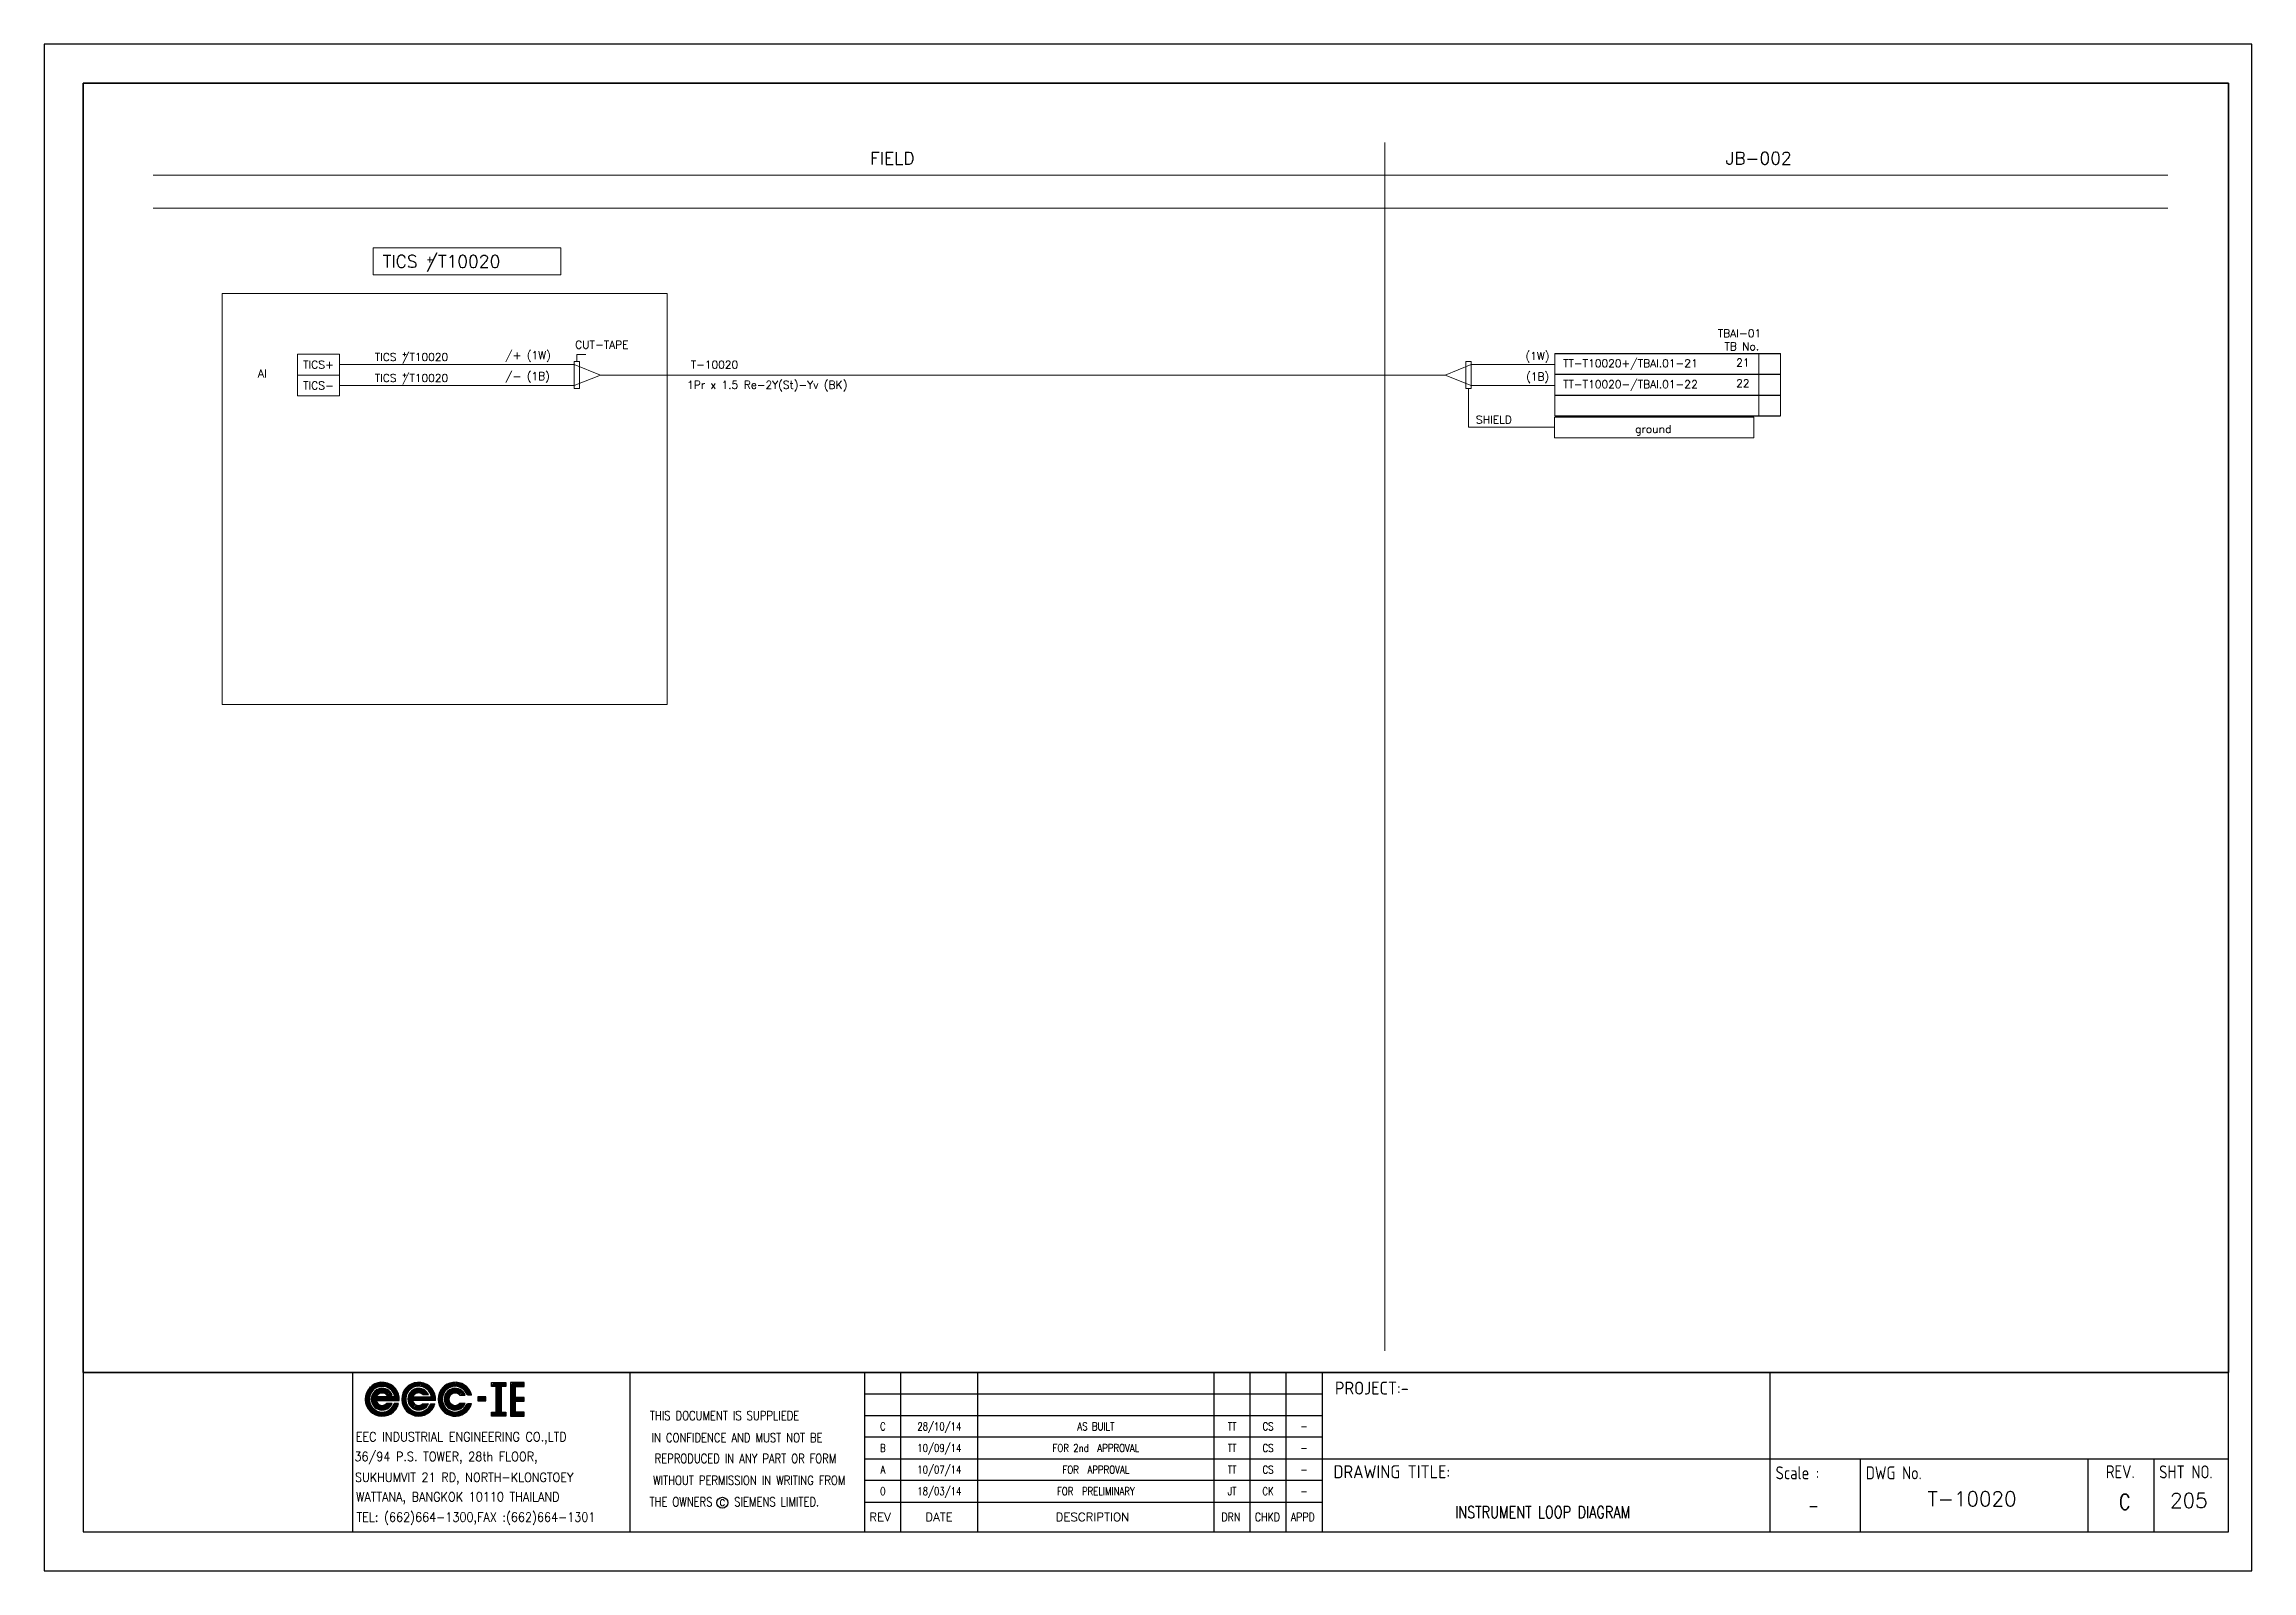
# Model space of a CAD drawing. Header units: millimetres. Extents: x -14942 to 24072, y -50285 to 2207.
# Drawn here: x 2645.3 to 3068.3, y -3573.9 to -3281.4 of the extents above; entities that cross this region are included whole.
import ezdxf
from ezdxf.enums import TextEntityAlignment as Align

# ---------------------------------------------------------------- set-up
doc = ezdxf.new("R2010")
doc.units = ezdxf.units.MM
doc.header["$MEASUREMENT"] = 0
doc.layers.get('0').update_dxf_attribs({"linetype": 'CONTINUOUS'})
for name, color, linetype in [('52049_PAPER A4$0$Frame_A1', 253, 'CONTINUOUS'), ('BORDER', 3, 'CONTINUOUS'), ('INSTRU', 4, 'CONTINUOUS'), ('INSTRUMENT', 1, 'CONTINUOUS'), ('LINE', 3, 'CONTINUOUS'), ('TEXT', 2, 'CONTINUOUS')]:
    doc.layers.add(name, color=color, linetype=linetype)
doc.styles.add('52049_PAPER A4$0$ISO Proportional', font='isocp.shx')
doc.styles.add('52049_PAPER A4$0$ROMANS', font='isocp.shx')
doc.styles.add('52049_PAPER A4$0$Romans-title', font='romans.shx')
doc.styles.add('ROMANS', font='romans')

# ---------------------------------------------------------------- blocks, each defined once
blk = doc.blocks.new('52049_PAPER A4$0$eec-ie')
at = {"layer": '52049_PAPER A4$0$Frame_A1', "color": 0, "lineweight": -3}
for p, q in [((0, 0), (0.87, 0.87)), ((0, -0.08), (0.3, 0.22)), ((0, -0.16), (0.26, 0.1)), ((0, -0.23), (0.24, 0)), ((0.01, 0.09), (0.78, 0.86)), ((0.04, 0.2), (0.68, 0.83)), ((0.09, 0.32), (0.55, 0.78)), ((0.26, 0.57), (0.3, 0.62)), ((0.34, -0.12), (1, 0.53)), ((0.35, -0.04), (0.92, 0.53)), ((0.35, -0.19), (1.07, 0.52)), ((0.36, 0.05), (0.82, 0.51)), ((0.37, -0.26), (0.66, 0.04)), ((0.39, -0.32), (0.74, 0.04)), ((0.4, 0.17), (0.7, 0.47)), ((0.41, -0.37), (0.82, 0.04)), ((1.69, 0.04), (0.64, 0.04)), ((0.65, 0.57), (0.96, 0.88)), ((0.68, -0.17), (0.9, 0.04)), ((0.76, -0.17), (0.98, 0.04)), ((0.77, 0.62), (1.03, 0.88)), ((0.84, -0.17), (1.05, 0.04)), ((0.87, 0.64), (1.1, 0.87)), ((0.87, 0.25), (1.13, 0.51)), ((0.92, -0.17), (1.13, 0.04)), ((0.95, 0.64), (1.17, 0.86)), ((0.96, 0.26), (1.19, 0.49)), ((1, -0.17), (1.21, 0.04)), ((1.03, 0.64), (1.23, 0.84)), ((1.03, 0.25), (1.24, 0.46)), ((1.07, -0.17), (1.29, 0.04)), ((1.09, 0.24), (1.29, 0.44)), ((1.1, 0.63), (1.29, 0.82)), ((1.15, 0.21), (1.34, 0.4)), ((1.15, -0.17), (1.37, 0.04)), ((1.16, 0.62), (1.35, 0.8)), ((1.19, 0.18), (1.38, 0.37)), ((1.22, 0.6), (1.4, 0.78)), ((1.22, 0.15), (1.54, 0.15)), ((1.23, -0.17), (1.44, 0.04)), ((1.25, 0.15), (1.42, 0.33)), ((1.28, 0.57), (1.45, 0.75)), ((1.31, -0.17), (1.52, 0.04)), ((1.32, 0.15), (1.46, 0.29)), ((1.33, 0.55), (1.5, 0.72)), ((1.38, 0.52), (1.54, 0.69)), ((1.39, -0.17), (1.6, 0.04)), ((1.4, 0.15), (1.49, 0.24)), ((1.42, 0.49), (1.59, 0.65)), ((1.46, 0.45), (1.63, 0.62)), ((1.46, -0.17), (1.68, 0.04)), ((1.48, 0.15), (1.52, 0.19)), ((1.5, 0.41), (1.67, 0.58)), ((1.54, 0.37), (1.71, 0.54)), ((1.54, -0.17), (1.9, 0.18)), ((1.57, 0.33), (1.74, 0.49)), ((1.6, 0.28), (1.77, 0.45)), ((1.62, -0.17), (1.91, 0.12)), ((1.63, 0.23), (1.8, 0.4)), ((1.65, 0.17), (1.83, 0.35)), ((1.67, 0.11), (1.86, 0.3)), ((1.69, 0.05), (1.88, 0.24)), ((1.7, -0.17), (1.93, 0.06)), ((2.09, -0.09), (2.37, 0.19)), ((2.1, -0.01), (2.51, 0.41)), ((2.1, -0.17), (2.34, 0.08)), ((2.11, 0.08), (2.88, 0.86)), ((2.13, 0.18), (2.78, 0.83)), ((2.18, 0.31), (2.65, 0.78)), ((2.31, 0.52), (2.45, 0.65)), ((2.44, -0.05), (3.02, 0.52)), ((2.44, -0.13), (3.1, 0.52)), ((2.45, -0.2), (2.78, 0.13)), ((2.46, 0.04), (2.93, 0.51)), ((2.46, -0.26), (2.76, 0.04)), ((2.48, -0.32), (2.84, 0.04)), ((2.49, 0.15), (2.81, 0.47)), ((2.56, 0.45), (2.97, 0.87)), ((2.72, -0.17), (2.92, 0.04)), ((2.73, 0.04), (3.79, 0.04)), ((2.77, 0.59), (3.06, 0.87)), ((2.79, -0.17), (3, 0.04)), ((2.84, 0.19), (3.17, 0.51)), ((2.87, -0.17), (3.08, 0.04)), ((2.89, 0.63), (3.13, 0.87)), ((2.95, -0.17), (3.15, 0.04)), ((2.98, 0.64), (3.2, 0.86)), ((2.98, 0.26), (3.23, 0.5)), ((3.03, -0.17), (3.23, 0.04)), ((3.06, 0.65), (3.27, 0.85)), ((3.07, 0.26), (3.29, 0.48)), ((3.11, -0.17), (3.31, 0.04)), ((3.14, 0.64), (3.33, 0.83)), ((3.14, 0.25), (3.34, 0.46)), ((3.18, -0.17), (3.39, 0.04)), ((3.2, 0.24), (3.39, 0.43)), ((3.21, 0.63), (3.39, 0.81)), ((3.25, 0.21), (3.44, 0.4)), ((3.26, -0.17), (3.47, 0.04)), ((3.27, 0.62), (3.44, 0.79)), ((3.29, 0.18), (3.48, 0.36)), ((3.62, 0.16), (3.31, 0.16)), ((3.33, 0.6), (3.5, 0.77)), ((3.34, -0.17), (3.54, 0.04)), ((3.36, 0.16), (3.52, 0.32)), ((3.38, 0.57), (3.55, 0.74)), ((3.42, -0.17), (3.62, 0.04)), ((3.43, 0.55), (3.59, 0.71)), ((3.43, 0.16), (3.55, 0.28)), ((3.48, 0.52), (3.64, 0.68)), ((3.5, -0.17), (3.7, 0.04)), ((3.51, 0.16), (3.58, 0.23)), ((3.52, 0.48), (3.68, 0.64)), ((3.57, 0.45), (3.72, 0.61)), ((3.57, -0.17), (3.78, 0.04)), ((3.59, 0.16), (3.61, 0.18)), ((3.6, 0.41), (3.76, 0.57)), ((3.64, 0.37), (3.8, 0.53)), ((3.65, -0.17), (3.99, 0.17)), ((3.67, 0.32), (3.83, 0.48)), ((3.7, 0.27), (3.87, 0.44)), ((3.73, 0.22), (3.9, 0.39)), ((3.73, -0.17), (4, 0.11)), ((3.75, 0.17), (3.92, 0.34)), ((3.77, 0.11), (3.95, 0.28)), ((3.79, 0.05), (3.97, 0.23)), ((3.81, -0.17), (4.02, 0.04)), ((4.18, -0.03), (4.57, 0.36)), ((4.18, -0.11), (4.47, 0.18)), ((4.18, -0.18), (4.43, 0.07)), ((4.19, 0.06), (5, 0.86)), ((4.21, 0.16), (4.9, 0.84)), ((4.25, 0.28), (4.78, 0.8)), ((4.34, 0.45), (4.61, 0.71)), ((4.53, -0.15), (5.2, 0.53)), ((4.53, -0.07), (5.13, 0.53)), ((4.54, 0.02), (5.04, 0.52)), ((4.54, -0.22), (4.86, 0.1)), ((4.57, 0.12), (4.93, 0.49)), ((4.69, 0.48), (5.08, 0.87)), ((4.69, 0.32), (4.73, 0.37)), ((4.88, 0.59), (5.16, 0.88)), ((4.96, 0.2), (5.27, 0.52)), ((4.99, 0.63), (5.24, 0.87)), ((5.08, 0.64), (5.31, 0.86)), ((5.09, 0.25), (5.33, 0.5)), ((5.16, 0.64), (5.37, 0.85)), ((5.17, 0.26), (5.39, 0.48)), ((5.24, 0.64), (5.43, 0.83)), ((5.24, 0.25), (5.44, 0.46)), ((5.3, 0.63), (5.49, 0.82)), ((5.3, 0.23), (5.49, 0.43)), ((5.35, 0.2), (5.54, 0.39)), ((5.37, 0.61), (5.55, 0.79)), ((5.39, 0.17), (5.58, 0.36)), ((5.4, 0.15), (5.72, 0.15)), ((5.42, 0.59), (5.6, 0.77)), ((5.46, 0.15), (5.62, 0.32)), ((5.48, 0.57), (5.65, 0.74)), ((5.53, 0.54), (5.7, 0.71)), ((5.53, 0.15), (5.65, 0.27)), ((5.58, 0.51), (5.74, 0.68)), ((5.61, 0.15), (5.68, 0.23)), ((5.62, 0.47), (5.79, 0.64)), ((5.66, 0.44), (5.83, 0.6)), ((5.69, 0.15), (5.71, 0.18)), ((5.7, 0.4), (5.87, 0.56)), ((5.73, 0.36), (5.9, 0.52)), ((5.77, 0.31), (5.94, 0.48)), ((5.8, 0.26), (5.97, 0.43)), ((5.82, 0.21), (6, 0.38)), ((5.85, 0.15), (6.02, 0.33)), ((6.09, 0.15), (5.85, 0.15)), ((5.92, 0.15), (6.05, 0.28)), ((6, 0.15), (6.07, 0.22)), ((6.08, 0.15), (6.09, 0.16)), ((6.9, 0.04), (6.46, 0.04)), ((6.46, 0.04), (6.46, -0.18)), ((6.46, -0.01), (6.51, 0.04)), ((6.46, -0.09), (6.59, 0.04)), ((6.46, -0.17), (6.66, 0.04)), ((6.52, -0.18), (6.74, 0.04)), ((6.6, -0.18), (6.82, 0.04)), ((6.68, -0.18), (6.9, 0.04)), ((6.9, -0.18), (6.9, 0.04)), ((7.23, 0.68), (7.41, 0.86)), ((7.27, 0.64), (7.49, 0.86)), ((7.35, 0.64), (7.57, 0.86)), ((7.43, 0.64), (7.65, 0.86)), ((7.5, 0.64), (7.72, 0.86)), ((7.51, 0.57), (7.8, 0.86)), ((7.51, 0.49), (7.88, 0.86)), ((7.51, 0.41), (7.96, 0.86)), ((7.51, 0.34), (7.78, 0.61)), ((7.51, 0.26), (7.78, 0.53)), ((7.51, 0.18), (7.78, 0.45)), ((7.51, 0.1), (7.78, 0.38)), ((7.51, 0.02), (7.78, 0.3)), ((7.51, -0.05), (7.78, 0.22)), ((7.51, -0.13), (7.78, 0.14)), ((7.51, -0.21), (7.78, 0.07)), ((7.82, 0.64), (8.04, 0.86)), ((7.89, 0.64), (8.06, 0.81)), ((7.97, 0.64), (8.06, 0.73)), ((8.05, 0.64), (8.06, 0.65)), ((8.33, 0.46), (8.74, 0.86)), ((8.33, 0.54), (8.66, 0.86)), ((8.33, 0.38), (8.82, 0.86)), ((8.33, 0.69), (8.5, 0.86)), ((8.33, 0.62), (8.58, 0.86)), ((8.33, 0.3), (8.61, 0.58)), ((8.33, 0.23), (8.61, 0.5)), ((8.33, 0.15), (8.61, 0.42)), ((8.33, 0.07), (8.61, 0.35)), ((8.33, -0.01), (8.61, 0.27)), ((8.33, -0.09), (8.61, 0.19)), ((8.33, -0.16), (8.61, 0.11)), ((8.33, -0.24), (8.61, 0.03)), ((8.33, -0.4), (8.74, 0.01)), ((8.33, -0.32), (8.66, 0.01)), ((8.33, -0.48), (8.82, 0.01)), ((8.67, 0.64), (8.89, 0.86)), ((8.68, -0.21), (8.9, 0.01)), ((8.75, 0.64), (8.97, 0.86)), ((8.75, -0.21), (8.97, 0.01)), ((8.83, 0.64), (9.05, 0.86)), ((8.83, -0.21), (9.05, 0.01)), ((8.91, 0.64), (9.11, 0.84)), ((8.99, 0.64), (9.11, 0.76)), ((9.06, 0.64), (9.11, 0.69)), ((0.02, -0.3), (0.23, -0.08)), ((0.03, -0.36), (0.23, -0.16)), ((0.05, -0.42), (0.24, -0.23)), ((0.07, -0.47), (0.26, -0.29)), ((0.1, -0.53), (0.27, -0.35)), ((0.12, -0.58), (0.3, -0.4)), ((0.15, -0.63), (0.32, -0.46)), ((0.19, -0.67), (0.35, -0.5)), ((0.22, -0.72), (0.39, -0.55)), ((0.26, -0.76), (0.42, -0.59)), ((0.3, -0.8), (0.46, -0.63)), ((0.34, -0.83), (0.5, -0.67)), ((0.38, -0.87), (0.55, -0.7)), ((0.42, -0.9), (0.59, -0.73)), ((0.44, -0.42), (0.64, -0.22)), ((0.47, -0.47), (0.66, -0.27)), ((0.47, -0.93), (0.65, -0.76)), ((0.5, -0.51), (0.69, -0.32)), ((0.52, -0.96), (0.7, -0.78)), ((0.54, -0.55), (0.73, -0.36)), ((0.58, -0.59), (0.78, -0.39)), ((0.58, -0.98), (0.76, -0.8)), ((0.62, -0.17), (1.94, -0.17)), ((0.63, -0.62), (0.83, -0.42)), ((0.63, -1.01), (0.82, -0.82)), ((0.68, -0.65), (0.89, -0.44)), ((0.69, -1.03), (0.89, -0.83)), ((0.73, -0.67), (0.96, -0.45)), ((0.75, -1.04), (0.96, -0.83)), ((0.79, -0.69), (1.04, -0.44)), ((0.82, -1.05), (1.04, -0.83)), ((0.85, -0.71), (1.19, -0.37)), ((0.89, -1.06), (1.14, -0.81)), ((0.92, -0.72), (1.29, -0.34)), ((0.96, -1.07), (1.25, -0.77)), ((1, -0.72), (1.37, -0.34)), ((1.04, -1.06), (1.76, -0.34)), ((1.09, -0.71), (1.45, -0.34)), ((1.13, -1.05), (1.84, -0.34)), ((1.2, -0.67), (1.53, -0.34)), ((1.54, -0.34), (1.22, -0.34)), ((1.23, -1.03), (1.9, -0.36)), ((1.35, -0.99), (1.86, -0.48)), ((1.53, -0.88), (1.76, -0.66)), ((1.65, -0.38), (1.68, -0.34)), ((1.91, -0.34), (1.66, -0.34)), ((1.78, -0.17), (1.94, -0.01)), ((1.85, -0.17), (1.94, -0.09)), ((1.93, -0.17), (1.94, -0.17)), ((2.1, -0.24), (2.32, -0.02)), ((2.11, -0.3), (2.32, -0.1)), ((2.13, -0.36), (2.32, -0.17)), ((2.15, -0.42), (2.33, -0.24)), ((2.17, -0.48), (2.35, -0.3)), ((2.2, -0.53), (2.37, -0.36)), ((2.22, -0.58), (2.39, -0.42)), ((2.25, -0.63), (2.42, -0.47)), ((2.29, -0.68), (2.45, -0.51)), ((2.32, -0.72), (2.48, -0.56)), ((2.36, -0.76), (2.52, -0.6)), ((2.4, -0.8), (2.56, -0.64)), ((2.44, -0.84), (2.6, -0.68)), ((2.48, -0.87), (2.64, -0.71)), ((2.51, -0.38), (2.71, -0.17)), ((2.53, -0.9), (2.69, -0.74)), ((2.54, -0.43), (2.73, -0.23)), ((2.57, -0.47), (2.76, -0.28)), ((2.58, -0.93), (2.74, -0.77)), ((2.6, -0.51), (2.79, -0.33)), ((2.63, -0.96), (2.8, -0.79)), ((2.64, -0.55), (2.83, -0.37)), ((2.68, -0.98), (2.86, -0.81)), ((2.69, -0.59), (2.87, -0.4)), ((4.02, -0.17), (2.71, -0.17)), ((2.73, -0.62), (2.93, -0.43)), ((2.74, -1.01), (2.92, -0.82)), ((2.78, -0.65), (2.99, -0.44)), ((2.8, -1.02), (2.99, -0.83)), ((2.84, -0.67), (3.06, -0.45)), ((2.86, -1.04), (3.06, -0.84)), ((2.9, -0.69), (3.14, -0.44)), ((2.92, -1.05), (3.14, -0.83)), ((2.96, -0.7), (3.32, -0.35)), ((2.99, -1.06), (3.24, -0.81)), ((3.03, -0.71), (3.39, -0.35)), ((3.07, -1.06), (3.36, -0.77)), ((3.11, -0.71), (3.47, -0.35)), ((3.15, -1.06), (3.86, -0.35)), ((3.2, -0.7), (3.55, -0.35)), ((3.24, -1.04), (3.94, -0.35)), ((3.31, -0.35), (3.62, -0.35)), ((3.32, -0.65), (3.62, -0.36)), ((3.35, -1.02), (3.98, -0.38)), ((3.48, -0.97), (3.93, -0.51)), ((3.74, -0.39), (3.78, -0.35)), ((3.76, -0.35), (3.99, -0.35)), ((3.89, -0.17), (4.02, -0.03)), ((3.96, -0.17), (4.03, -0.11)), ((4.19, -0.25), (4.42, -0.03)), ((4.21, -0.32), (4.41, -0.11)), ((4.22, -0.38), (4.42, -0.18)), ((4.24, -0.44), (4.43, -0.25)), ((4.26, -0.49), (4.45, -0.31)), ((4.29, -0.54), (4.47, -0.37)), ((4.32, -0.59), (4.49, -0.42)), ((4.35, -0.64), (4.52, -0.47)), ((4.38, -0.69), (4.55, -0.52)), ((4.42, -0.73), (4.58, -0.56)), ((4.45, -0.77), (4.62, -0.6)), ((4.49, -0.81), (4.66, -0.64)), ((4.53, -0.84), (4.7, -0.68)), ((4.56, -0.28), (4.8, -0.03)), ((4.58, -0.33), (4.8, -0.11)), ((4.58, -0.88), (4.75, -0.71)), ((4.6, -0.39), (4.81, -0.18)), ((4.62, -0.91), (4.8, -0.74)), ((4.63, -0.44), (4.83, -0.24)), ((4.66, -0.48), (4.86, -0.29)), ((4.67, -0.94), (4.85, -0.77)), ((4.7, -0.52), (4.89, -0.33)), ((4.72, -0.97), (4.9, -0.79)), ((4.74, -0.56), (4.93, -0.37)), ((4.78, -0.6), (4.98, -0.4)), ((4.78, -0.99), (4.96, -0.81)), ((4.83, -0.63), (5.03, -0.43)), ((4.83, -1.01), (5.03, -0.82)), ((4.88, -0.66), (5.09, -0.44)), ((4.89, -1.03), (5.1, -0.83)), ((4.93, -0.68), (5.17, -0.45)), ((4.96, -1.05), (5.17, -0.83)), ((4.99, -0.7), (5.26, -0.43)), ((5.02, -1.06), (5.26, -0.82)), ((5.06, -0.71), (5.43, -0.34)), ((5.09, -1.06), (5.36, -0.8)), ((5.13, -0.72), (5.5, -0.34)), ((5.17, -1.07), (5.49, -0.75)), ((5.21, -0.71), (5.58, -0.34)), ((5.25, -1.06), (5.97, -0.34)), ((5.3, -0.7), (5.66, -0.34)), ((5.35, -1.05), (6.05, -0.34)), ((5.72, -0.34), (5.4, -0.34)), ((5.43, -0.65), (5.71, -0.37)), ((5.45, -1.02), (6.07, -0.4)), ((5.58, -0.96), (6.02, -0.53)), ((5.81, -0.43), (5.89, -0.34)), ((5.85, -0.34), (6.09, -0.34)), ((6.46, -0.18), (6.9, -0.18)), ((6.75, -0.18), (6.9, -0.04)), ((6.83, -0.18), (6.9, -0.12)), ((7.23, -0.95), (7.34, -0.84)), ((7.23, -0.88), (7.26, -0.84)), ((7.23, -1.03), (7.42, -0.84)), ((7.28, -1.07), (7.5, -0.84)), ((7.35, -1.07), (7.78, -0.64)), ((7.43, -1.07), (7.78, -0.71)), ((7.51, -0.29), (7.78, -0.01)), ((7.51, -0.37), (7.78, -0.09)), ((7.51, -0.44), (7.78, -0.17)), ((7.51, -0.52), (7.78, -0.25)), ((7.51, -0.6), (7.78, -0.32)), ((7.51, -0.68), (7.78, -0.4)), ((7.51, -0.76), (7.78, -0.48)), ((7.51, -0.83), (7.78, -0.56)), ((7.51, -1.07), (7.78, -0.79)), ((7.59, -1.07), (7.81, -0.84)), ((7.67, -1.07), (7.89, -0.84)), ((7.74, -1.07), (7.96, -0.84)), ((7.82, -1.07), (8.04, -0.84)), ((7.9, -1.07), (8.06, -0.91)), ((7.98, -1.07), (8.06, -0.98)), ((8.06, -1.07), (8.06, -1.06)), ((8.33, -0.55), (8.61, -0.28)), ((8.33, -0.63), (8.61, -0.36)), ((8.33, -0.71), (8.61, -0.43)), ((8.33, -0.79), (8.61, -0.51)), ((8.33, -0.86), (8.61, -0.59)), ((8.33, -0.94), (8.61, -0.67)), ((8.33, -1.02), (8.61, -0.75)), ((8.37, -1.07), (8.61, -0.82)), ((8.45, -1.07), (8.67, -0.84)), ((8.52, -1.07), (8.74, -0.84)), ((8.6, -1.07), (8.82, -0.84)), ((8.68, -1.07), (8.9, -0.84)), ((8.76, -1.07), (8.98, -0.84)), ((8.84, -1.07), (9.06, -0.84)), ((8.91, -0.21), (9.11, -0.02)), ((8.91, -1.07), (9.11, -0.87)), ((8.99, -0.21), (9.11, -0.09)), ((8.99, -1.07), (9.11, -0.95)), ((9.07, -0.21), (9.11, -0.17)), ((9.07, -1.07), (9.11, -1.03))]:
    blk.add_line(p, q, dxfattribs=at)
for points in [[(7.23, 0.86), (8.06, 0.86), (8.06, 0.64), (7.78, 0.64), (7.78, -0.84), (8.06, -0.84), (8.06, -1.07), (7.23, -1.07), (7.23, -0.84), (7.51, -0.84), (7.51, 0.64), (7.23, 0.64)], [(8.61, 0.01), (8.61, 0.64), (9.11, 0.64), (9.11, 0.86), (8.33, 0.86), (8.33, -1.07), (9.11, -1.07), (9.11, -0.84), (8.61, -0.84), (8.61, -0.21), (9.11, -0.21), (9.11, 0.01)]]:
    blk.add_lwpolyline(points, close=True, dxfattribs=at)
for centre, radius, start, end in [((0.97, -0.09), 0.972, 355.3439, 345.1466), ((0.97, -0.09), 0.737, 10.5243, 340.256), ((0.97, -0.09), 0.623, 23.5697, 336.4303), ((0.97, -0.09), 0.354, 44.7876, 157.6107), ((3.06, -0.09), 0.967, 355.6074, 344.7747), ((3.06, -0.09), 0.742, 10.0766, 339.9937), ((3.06, -0.09), 0.618, 24.2545, 335.7455), ((3.06, -0.09), 0.358, 45.1096, 158.7579), ((5.15, -0.09), 0.972, 14.8534, 345.1466), ((5.15, -0.09), 0.737, 19.744, 340.256), ((5.15, -0.09), 0.623, 23.5697, 336.4303), ((5.15, -0.09), 0.354, 44.7876, 315.2124), ((0.97, -0.09), 0.354, 192.8901, 315.2124), ((3.06, -0.09), 0.358, 191.9242, 314.8904)]:
    blk.add_arc(centre, radius, start, end, dxfattribs=at)
blk = doc.blocks.new('52049_PAPER A4$0$eec logo')
at = {"color": 7, "xscale": 2.786697286423482, "yscale": 2.786697286423482, "zscale": 2.786697286423482}
blk.add_blockref('52049_PAPER A4$0$eec-ie', (50.01, 25.95), dxfattribs=at)
blk = doc.blocks.new('A$C089E5181')
at = {"color": 3}
for p, q in [((-415.5, 38.01), (-4.5, 38.01)), ((-363.94, 38.01), (-363.94, 7.5)), ((-310.77, 38.01), (-310.77, 7.5)), ((-265.75, 7.5), (-265.75, 38.01)), ((-258.85, 7.5), (-258.85, 38.01)), ((-244.11, 7.5), (-244.11, 38.01)), ((-198.84, 7.5), (-198.84, 38.01)), ((-191.95, 7.5), (-191.95, 38.01)), ((-185.05, 7.5), (-185.05, 38.01)), ((-178.16, 38.01), (-178.16, 7.5)), ((-92.38, 38.01), (-92.38, 7.5)), ((-178.16, 21.46), (-4.5, 21.46)), ((-75.06, 21.46), (-75.06, 7.5)), ((-31.4, 21.46), (-31.4, 7.5)), ((-18.75, 21.46), (-18.75, 7.5)), ((-265.75, 13.19), (-178.16, 13.19))]:
    blk.add_line(p, q, dxfattribs=at)
at = {"color": 1}
for p, q in [((-178.16, 33.87), (-265.75, 33.87)), ((-265.75, 29.74), (-178.16, 29.74)), ((-178.16, 25.6), (-265.75, 25.6)), ((-265.75, 21.46), (-178.16, 21.46)), ((-178.16, 17.33), (-265.75, 17.33))]:
    blk.add_line(p, q, dxfattribs=at)
at = {"color": 7}
for p, q in [((-4.5, 38.01), (-96.38, 38.01)), ((-92.38, 38.01), (-92.38, 19.85))]:
    blk.add_line(p, q, dxfattribs=at)
blk.add_lwpolyline([(0, 0), (0, 292.5), (-423, 292.5), (-423, 0)], close=True, dxfattribs=at)
blk.add_lwpolyline([(-415.5, 285), (-4.5, 285), (-4.5, 38.01), (-415.5, 38.01)], close=True)
at = {"color": 3}
blk.add_lwpolyline([(-4.5, 7.5), (-4.5, 285), (-415.5, 285), (-415.5, 7.5)], close=True, dxfattribs=at)
at = {"color": 2}
blk.add_circle((-293.05, 13.05), 1.05, dxfattribs=at)
at = {"color": 3, "xscale": 1.200000000000001, "yscale": 1.200000000000001, "zscale": 1.200000000000001}
blk.add_blockref('52049_PAPER A4$0$eec logo', (-421.49, 2.05), dxfattribs=at)
at = {"color": 2, "style": '52049_PAPER A4$0$ISO Proportional'}
for s, height, p in [('PROJECT:-', 2.482, (-168.61, 35.02)), ('DRAWING TITLE:', 2.4821, (-164.78, 18.99))]:
    blk.add_text(s, height=height, dxfattribs=at).set_placement(p, align=Align.MIDDLE_CENTER)
at = {"color": 2, "style": '52049_PAPER A4$0$Romans-title', "width": 0.8}
for s, p in [('THIS DOCUMENT IS SUPPLIEDE', (-292.63, 29.75)), ('IN CONFIDENCE AND MUST NOT BE', (-290.24, 25.51)), (' REPRODUCED IN ANY PART OR FORM', (-289.1, 21.53)), (' WITHOUT PERMISSION IN WRITING FROM ', (-287.9, 17.35)), ('THE OWNERS   SIEMENS LIMITED. ', (-290.28, 13.22))]:
    blk.add_text(s, height=1.75, dxfattribs=at).set_placement(p, align=Align.MIDDLE)
at = {"color": 2, "style": '52049_PAPER A4$0$Romans-title'}
for s, height, width, p in [('EEC INDUSTRIAL ENGINEERING CO.,LTD', 1.75, 0.9, (-363.31, 24.81)), ('36/94 P.S. TOWER, 28th FLOOR,', 1.75, 0.9, (-363.55, 21.03, -1.75)), ('SUKHUMVIT 21 RD, NORTH-KLONGTOEY', 1.75, 0.9, (-363.45, 17.05, -1.75)), ('WATTANA, BANGKOK 10110 THAILAND ', 1.75, 0.9, (-363.25, 13.31, -1.75)), ('TEL: (662)664-1300,FAX :(662)664-1301', 1.75, 0.9, (-363.14, 9.42, -1.75)), ('DRN', 1.655, 0.8, (-197.44, 9.49)), ('CHKD', 1.655, 0.8, (-191.03, 9.49)), ('APPD', 1.655, 0.8, (-184.14, 9.49))]:
    blk.add_text(s, height=height, dxfattribs=dict(at, width=width)).set_placement(p)
at = {"color": 2}
for s, height, style, width, p in [('C', 1.5, '52049_PAPER A4$0$Romans-title', 0.8, (-262.3, 27.67)), ('28/10/14', 1.5, '52049_PAPER A4$0$Romans-title', 0.8, (-251.48, 27.67)), ('AS BUILT', 1.5, '52049_PAPER A4$0$Romans-title', 0.8, (-221.48, 27.67)), ('TT', 1.5, '52049_PAPER A4$0$Romans-title', 0.8, (-195.39, 27.67)), ('CS', 1.5, '52049_PAPER A4$0$Romans-title', 0.8, (-188.5, 27.67)), ('-', 1.5, '52049_PAPER A4$0$Romans-title', 0.8, (-181.6, 27.67)), ('B', 1.5, '52049_PAPER A4$0$Romans-title', 0.8, (-262.3, 23.53)), ('10/09/14', 1.5, '52049_PAPER A4$0$Romans-title', 0.8, (-251.48, 23.53)), ('FOR 2nd  APPROVAL', 1.5, '52049_PAPER A4$0$Romans-title', 0.8, (-221.48, 23.53)), ('TT', 1.5, '52049_PAPER A4$0$Romans-title', 0.8, (-195.39, 23.53)), ('CS', 1.5, '52049_PAPER A4$0$Romans-title', 0.8, (-188.5, 23.53)), ('-', 1.5, '52049_PAPER A4$0$Romans-title', 0.8, (-181.6, 23.53)), ('A', 1.5, '52049_PAPER A4$0$Romans-title', 0.8, (-262.3, 19.39)), ('10/07/14', 1.5, '52049_PAPER A4$0$Romans-title', 0.8, (-251.48, 19.39)), ('FOR  APPROVAL', 1.5, '52049_PAPER A4$0$Romans-title', 0.8, (-221.48, 19.39)), ('TT', 1.5, '52049_PAPER A4$0$Romans-title', 0.8, (-195.39, 19.39)), ('CS', 1.5, '52049_PAPER A4$0$Romans-title', 0.8, (-188.5, 19.39)), ('-', 1.5, '52049_PAPER A4$0$Romans-title', 0.8, (-181.6, 19.39)), ('Scale :', 2.482, '52049_PAPER A4$0$ROMANS', 0.9, (-87.06, 18.78)), ('DWG No.', 2.482, '52049_PAPER A4$0$ROMANS', 0.9, (-68.61, 18.78)), ('REV.', 2.482, '52049_PAPER A4$0$ROMANS', 0.9, (-25.21, 18.99)), ('SHT NO.', 2.482, '52049_PAPER A4$0$ROMANS', 0.9, (-12.64, 18.96)), ('0', 1.5, '52049_PAPER A4$0$Romans-title', 0.8, (-262.3, 15.26)), ('18/03/14', 1.5, '52049_PAPER A4$0$Romans-title', 0.8, (-251.48, 15.26)), ('FOR  PRELIMINARY', 1.5, '52049_PAPER A4$0$Romans-title', 0.8, (-221.48, 15.26)), ('JT', 1.5, '52049_PAPER A4$0$Romans-title', 0.8, (-195.39, 15.26)), ('CK', 1.5, '52049_PAPER A4$0$Romans-title', 0.8, (-188.5, 15.26)), ('-', 1.5, '52049_PAPER A4$0$Romans-title', 0.8, (-181.6, 15.26)), ('C', 3, '52049_PAPER A4$0$Romans-title', 0.8, (-24.36, 13.21)), ('-', 2.25, '52049_PAPER A4$0$Romans-title', 0.8, (-84, 12.48))]:
    blk.add_text(s, height=height, dxfattribs=dict(at, style=style, width=width)).set_placement(p, align=Align.MIDDLE_CENTER)
at = {"color": 2, "style": '52049_PAPER A4$0$Romans-title'}
blk.add_text('C', height=1.19, dxfattribs=at).set_placement((-293.05, 13.05), align=Align.MIDDLE)
for s, height, p in [('REV', 1.655, (-264.9, 9.49)), ('DATE', 1.655, (-254.17, 9.49)), ('DESCRIPTION', 1.6548, (-229.2, 9.49))]:
    blk.add_text(s, height=height, dxfattribs=at).set_placement(p)
at = {"layer": 'TEXT', "style": 'ROMANS', "width": 0.8}
blk.add_text('INSTRUMENT LOOP DIAGRAM ', height=2.25, dxfattribs=at).set_placement((-135.27, 11.24), align=Align.MIDDLE_CENTER)
blk = doc.blocks.new('Box')
at = {"layer": 'INSTRU', "color": 7, "lineweight": 13}
for p, q in [((660.48, -1853.29), (660.48, -1865.26)), ((699.59, -1853.29), (699.59, -1865.26)), ((703.72, -1853.29), (703.72, -1865.26))]:
    blk.add_line(p, q, dxfattribs=at)
at = {"layer": 'INSTRUMENT', "color": 7}
for p, q in [((660.48, -1853.29), (703.72, -1853.29)), ((660.48, -1857.28), (703.72, -1857.28)), ((660.48, -1861.27), (703.72, -1861.27)), ((660.48, -1865.26), (703.72, -1865.26))]:
    blk.add_line(p, q, dxfattribs=at)
blk = doc.blocks.new('AA')
at = {"layer": 'INSTRU', "color": 7, "lineweight": 13}
for p, q in [((660.4, -1836.06), (674.52, -1836.06)), ((660.4, -1836.06), (660.4, -1840.06)), ((667.71, -1836.06), (698.6, -1836.06)), ((698.6, -1836.06), (698.6, -1840.06)), ((660.41, -1840.06), (698.6, -1840.06))]:
    blk.add_line(p, q, dxfattribs=at)
at = {"layer": 'TEXT', "color": 7, "lineweight": 13, "style": 'ROMANS'}
blk.add_text('ground', height=1.5, dxfattribs=at).set_placement((675.86, -1839.1))

msp = doc.modelspace()

# ---------------------------------------------------------------- linework, layer by layer
at = {"layer": 'BORDER', "color": 7, "lineweight": 13, "ltscale": 2.5}
msp.add_line((2902.19, -3300.25), (2902.19, -3531.79), dxfattribs=at)
at = {"layer": 'BORDER', "color": 7, "lineweight": 13}
for p, q in [((2666.16, -3306.55), (3052.19, -3306.55)), ((2666.16, -3312.85), (3052.19, -3312.85))]:
    msp.add_line(p, q, dxfattribs=at)
at = {"layer": 'INSTRU', "color": 7, "lineweight": 13}
for p, q in [((2693.86, -3340.81), (2701.86, -3340.81)), ((2693.86, -3340.81), (2693.86, -3344.81)), ((2701.86, -3340.81), (2701.86, -3344.81)), ((2693.86, -3344.81), (2701.86, -3344.81)), ((2693.86, -3344.81), (2693.86, -3348.81)), ((2701.86, -3344.81), (2701.86, -3348.81)), ((2693.86, -3348.81), (2701.86, -3348.81)), ((2693.86, -3348.81), (2701.86, -3348.81))]:
    msp.add_line(p, q, dxfattribs=at)
at = {"layer": 'LINE', "color": 7, "lineweight": 13}
for p, q in [((2708.34, -3320.41), (2744.31, -3320.41)), ((2708.34, -3320.41), (2708.34, -3325.62)), ((2744.31, -3320.41), (2744.31, -3325.62)), ((2708.34, -3325.62), (2744.31, -3325.62)), ((2747.37, -3340.87), (2749.09, -3340.87)), ((2701.86, -3342.81), (2746.87, -3342.81)), ((2746.87, -3342.21), (2746.87, -3347.41)), ((2746.87, -3342.21), (2747.87, -3342.21)), ((2751.87, -3344.81), (2746.87, -3342.81)), ((2746.87, -3346.81), (2751.87, -3344.81)), ((2747.87, -3342.21), (2747.87, -3347.41)), ((2751.87, -3344.81), (2913.71, -3344.81)), ((2913.71, -3344.81), (2918.71, -3342.81)), ((2913.71, -3344.81), (2918.71, -3346.81)), ((2918.71, -3342.21), (2917.71, -3342.21)), ((2917.71, -3342.21), (2917.71, -3347.41)), ((2918.71, -3342.21), (2918.71, -3347.41)), ((2934.65, -3342.81), (2918.71, -3342.81)), ((2701.86, -3346.81), (2746.87, -3346.81)), ((2746.87, -3347.41), (2747.87, -3347.41)), ((2918.71, -3347.41), (2917.71, -3347.41)), ((2918.21, -3347.41), (2918.21, -3354.81)), ((2934.65, -3346.81), (2918.71, -3346.81)), ((2934.65, -3354.81), (2918.21, -3354.81))]:
    msp.add_line(p, q, dxfattribs=at)
at = {"layer": 'LINE', "color": 7, "lineweight": 13, "ltscale": 8}
for p, q in [((2679.42, -3407.93), (2679.42, -3329.2)), ((2764.65, -3329.2), (2679.42, -3329.2)), ((2764.65, -3407.93), (2764.65, -3329.2)), ((2764.65, -3407.93), (2679.42, -3407.93))]:
    msp.add_line(p, q, dxfattribs=at)
at = {"layer": 'TEXT', "color": 7, "lineweight": 13}
msp.add_line((2747.37, -3342.21), (2747.37, -3340.87), dxfattribs=at)

# ---------------------------------------------------------------- block references
at = {"layer": 'INSTRUMENT', "color": 1}
for name, p in [('Box', (2274.26, -1487.37)), ('AA', (2274.28, -1516.81))]:
    msp.add_blockref(name, p, dxfattribs=at)
at = {"layer": 'LINE', "color": 7, "lineweight": 13}
msp.add_blockref('A$C089E5181', (3068.3, -3573.92), dxfattribs=at)

# ---------------------------------------------------------------- texts
at = {"layer": 'TEXT', "color": 7, "lineweight": 13, "style": 'ROMANS'}
for s, height, p in [('FIELD', 2.4, (2803.52, -3304.48)), ('JB-002', 2.4, (2967.48, -3304.48)), ('TICS /T10020', 2.4, (2710.17, -3324.23)), ('+', 1.21, (2718.54, -3323.23)), ('TBAI-01', 1.5, (2965.98, -3337.58)), ('TICS /T10020', 1.5, (2708.66, -3342.12)), ('+', 0.803, (2713.91, -3341.2)), ('/+ (1W)', 1.5, (2733.65, -3341.77)), ('CUT-TAPE', 1.5, (2747.05, -3339.76)), ('(1W)', 1.5, (2929.13, -3341.9)), ('TT-T10020+/TBAI.01-21', 1.5, (2936.35, -3343.33)), ('TB No.', 1.5, (2967.24, -3340.08)), ('21', 1.5, (2969.5, -3343.17)), ('AI', 1.5, (2686.27, -3345.26)), ('TICS /T10020', 1.5, (2708.66, -3346.12)), ('+', 0.803, (2713.91, -3345.2)), ('/- (1B)', 1.5, (2733.65, -3345.77)), (' 1Pr x 1.5 Re-2Y(St)-Yv (BK)', 1.5, (2767.44, -3347.44)), ('T-10020', 1.5, (2769.18, -3343.59)), ('(1B)', 1.5, (2929.24, -3345.85)), ('TT-T10020-/TBAI.01-22', 1.5, (2936.35, -3347.32)), ('22', 1.5, (2969.5, -3347.16)), ('SHIELD', 1.5, (2919.64, -3354.12)), ('T-10020', 2.8, (3006.18, -3561.53))]:
    msp.add_text(s, height=height, dxfattribs=at).set_placement(p)
for s, height, p in [('TICS+', 1.5, (2697.86, -3342.81)), ('TICS-', 1.5, (2697.86, -3346.81)), ('205', 2.8, (3056.23, -3560.42))]:
    msp.add_text(s, height=height, dxfattribs=at).set_placement(p, align=Align.MIDDLE)

doc.saveas('drawing.dxf')
